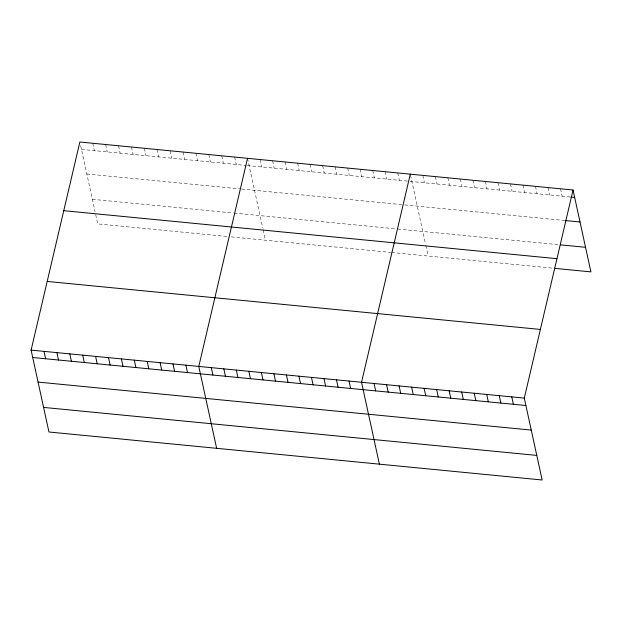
<?xml version="1.0" encoding="UTF-8"?>
<svg xmlns="http://www.w3.org/2000/svg" width="622" height="622" viewBox="0 0 622 622"><rect width="100%" height="100%" fill="white"/><g stroke="black" fill="none" stroke-linecap="round" stroke-linejoin="round"><path stroke-width="0.47" stroke-dasharray="3.11 2.33" d="M81.466 149.397L246.39 165.444M247.307 165.538L409.019 181.274M409.976 181.367L569.845 196.925M86.831 173.981L239.773 188.863M241.616 189.041L401.859 204.638M404.743 204.918L564.613 220.476M92.351 199.304L233.32 213.027M234.237 213.113L395.825 228.842M397.746 229.028L558.572 244.679M226.696 236.438L97.708 223.889L95.415 213.354M231.306 236.889L390.593 252.392M391.549 252.485L553.339 268.23M560.531 188.785L562.14 196.171M548.005 187.564L549.623 194.958M535.488 186.351L537.097 193.737M522.97 185.131L524.579 192.517M510.452 183.91L512.062 191.304M497.927 182.689L499.544 190.083M485.409 181.476L487.018 188.863M472.891 180.256L474.5 187.642M460.373 179.035L461.983 186.429M447.856 177.822L449.465 185.208M435.33 176.601L436.947 183.988M422.812 175.381L424.422 182.775M410.497 175.085L425.471 243.754M425.852 245.511L428.146 256.046M397.777 172.947L399.386 180.333M385.259 171.726L386.868 179.12M372.733 170.506L374.351 177.9M360.216 169.293L361.825 176.679M347.698 168.072L349.307 175.458M335.18 166.851L336.79 174.246M322.655 165.639L324.272 173.025M310.137 164.418L311.746 171.804M297.619 163.197L299.229 170.591M285.101 161.977L286.711 169.371M272.584 160.764L274.193 168.15M260.058 159.543L261.675 166.929M247.54 158.322L262.717 227.916M263.098 229.673L265.392 240.209M234.642 157.071L236.251 164.457M221.743 155.811L223.352 163.205M208.844 154.559L210.454 161.945M195.946 153.3L197.555 160.694M183.047 152.048L184.656 159.434M170.148 150.796L171.758 158.182M157.249 149.537L158.859 156.931M144.351 148.285L145.96 155.671M131.452 147.025L133.061 154.419M118.553 145.773L120.163 153.16M105.654 144.514L107.264 151.908M92.756 143.262L94.365 150.648M80.666 145.703L95.034 211.597"/><path stroke-width="0.93" d="M573.049 190.005L524.292 398.111L542.143 479.997L48.951 431.995L31.1 350.116L79.857 142.003L573.049 190.005L590.9 271.884L554.303 268.323M247.54 158.322L198.783 366.436L216.635 448.314M410.295 174.168L361.537 382.273L379.389 464.152M570.809 197.018L574.658 197.392M565.569 220.569L580.015 221.976M560.5 244.866L585.543 247.307M63.771 210.679L556.954 258.682M47.186 281.439L540.378 329.435M31.1 350.116L524.292 398.111M32.709 357.502L525.901 405.505M38.074 382.087L531.258 430.082M43.594 407.41L536.786 455.413M511.766 396.89L513.383 404.284M499.248 395.678L500.858 403.064M486.731 394.457L488.34 401.843M474.213 393.236L475.822 400.63M461.695 392.023L463.304 399.41M449.17 390.803L450.787 398.189M436.652 389.582L438.261 396.976M424.134 388.361L425.743 395.755M411.616 387.148L413.226 394.535M399.099 385.928L400.708 393.314M386.573 384.707L388.19 392.101M374.055 383.494L375.665 390.88M349.02 381.053L350.629 388.447M336.494 379.832L338.111 387.226M323.976 378.619L325.586 386.005M311.459 377.398L313.068 384.793M298.941 376.178L300.55 383.572M286.423 374.965L288.033 382.351M273.898 373.744L275.515 381.13M261.38 372.524L262.989 379.918M248.862 371.311L250.472 378.697M236.344 370.09L237.954 377.476M223.827 368.869L225.436 376.263M211.301 367.649L212.918 375.043M185.885 365.176L187.494 372.57M172.986 363.924L174.595 371.311M160.087 362.665L161.697 370.059M147.189 361.413L148.798 368.799M134.29 360.154L135.899 367.548M121.391 358.902L123 366.288M108.492 357.642L110.102 365.036M95.594 356.39L97.203 363.777M82.695 355.139L84.304 362.525M69.796 353.879L71.406 361.273M56.897 352.627L58.507 360.014M43.999 351.368L45.608 358.762"/></g></svg>
